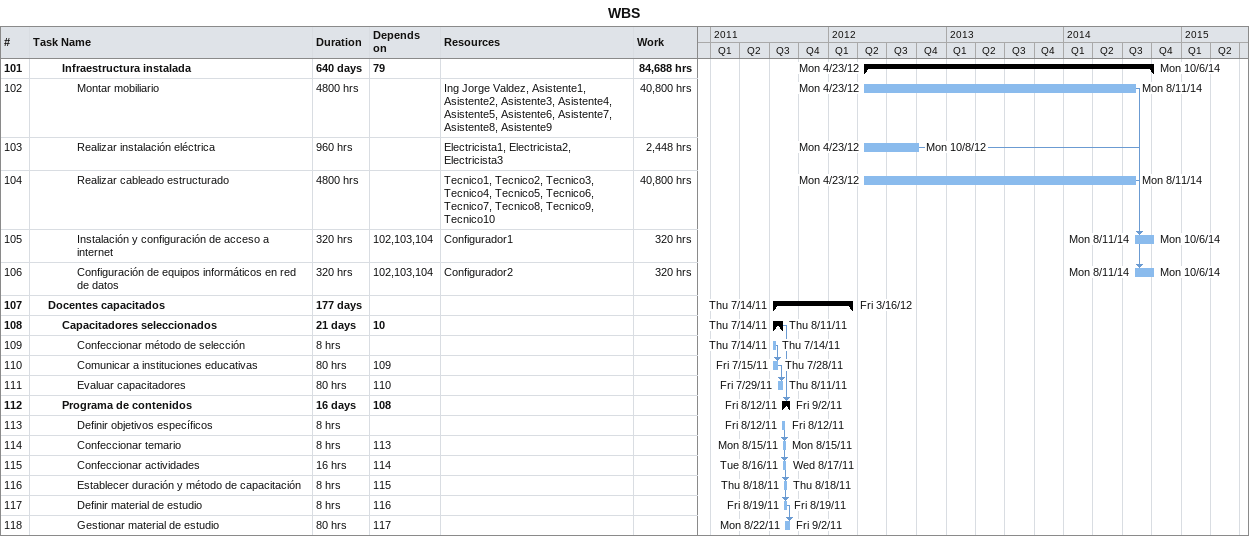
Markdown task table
WBS

| ID | Level | Task | Duration | Start | Finish | Predecessors | Resources | Work (h) |
|---|---|---|---|---|---|---|---|---|
| 101 | 3 | **Infraestructura instalada** | 640d | 2012-04-23 | 2014-10-06 | 79 |  | 84688 |
| 102 | 4 | Montar mobiliario | 4800h | 2012-04-23 | 2014-08-11 |  | Ing Jorge Valdez, Asistente1, Asistente2, Asistente3, Asistente4, Asistente5, Asistente6, Asistente7, Asistente8, Asistente9 | 40800 |
| 103 | 4 | Realizar instalación eléctrica | 960h | 2012-04-23 | 2012-10-08 |  | Electricista1, Electricista2, Electricista3 | 2448 |
| 104 | 4 | Realizar cableado estructurado | 4800h | 2012-04-23 | 2014-08-11 |  | Tecnico1, Tecnico2, Tecnico3, Tecnico4, Tecnico5, Tecnico6, Tecnico7, Tecnico8, Tecnico9, Tecnico10 | 40800 |
| 105 | 4 | Instalación y configuración de acceso a internet | 320h | 2014-08-11 | 2014-10-06 | 102, 103, 104 | Configurador1 | 320 |
| 106 | 4 | Configuración de equipos informáticos en red de datos | 320h | 2014-08-11 | 2014-10-06 | 102, 103, 104 | Configurador2 | 320 |
| 107 | 2 | **Docentes capacitados** | 177d | 2011-07-14 | 2012-03-16 |  |  |  |
| 108 | 3 | **Capacitadores seleccionados** | 21d | 2011-07-14 | 2011-08-11 | 10 |  |  |
| 109 | 4 | Confeccionar método de selección | 8h | 2011-07-14 | 2011-07-14 |  |  |  |
| 110 | 4 | Comunicar a instituciones educativas | 80h | 2011-07-15 | 2011-07-28 | 109 |  |  |
| 111 | 4 | Evaluar capacitadores | 80h | 2011-07-29 | 2011-08-11 | 110 |  |  |
| 112 | 3 | **Programa de contenidos** | 16d | 2011-08-12 | 2011-09-02 | 108 |  |  |
| 113 | 4 | Definir objetivos específicos | 8h | 2011-08-12 | 2011-08-12 |  |  |  |
| 114 | 4 | Confeccionar temario | 8h | 2011-08-15 | 2011-08-15 | 113 |  |  |
| 115 | 4 | Confeccionar actividades | 16h | 2011-08-16 | 2011-08-17 | 114 |  |  |
| 116 | 4 | Establecer duración y método de capacitación | 8h | 2011-08-18 | 2011-08-18 | 115 |  |  |
| 117 | 4 | Definir material de estudio | 8h | 2011-08-19 | 2011-08-19 | 116 |  |  |
| 118 | 4 | Gestionar material de estudio | 80h | 2011-08-22 | 2011-09-02 | 117 |  |  |
